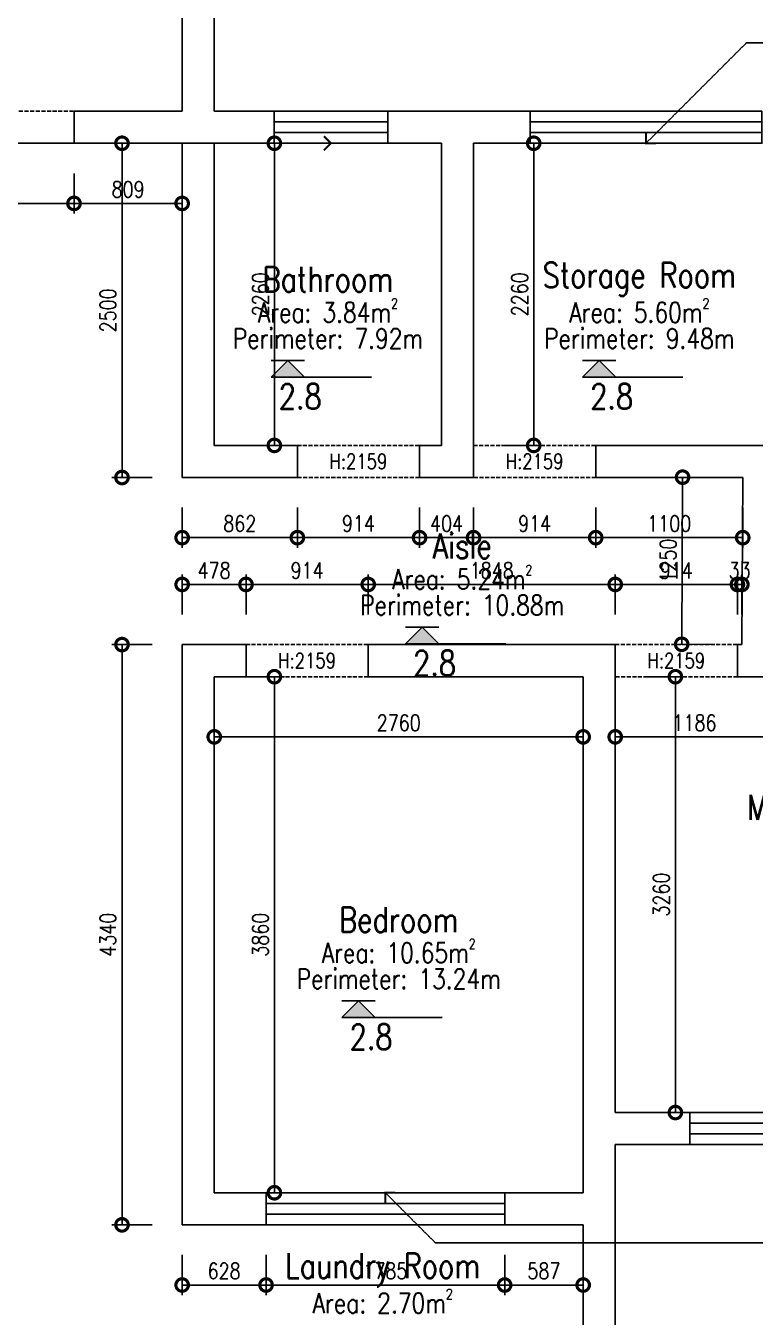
# Model space of a CAD drawing. Header units: millimetres. Extents: x 0 to 211505, y 0 to 22276.
# Drawn here: x 13926 to 19382, y 7707 to 17366 of the extents above; entities that cross this region are included whole.
import ezdxf
from ezdxf import colors
from ezdxf.entities.mleader import LeaderData, LeaderLine
from ezdxf.enums import TextEntityAlignment as Align
from ezdxf.math import Vec2, Vec3

# ---------------------------------------------------------------- set-up
doc = ezdxf.new("R2010")
doc.units = ezdxf.units.MM
doc.linetypes.add('DASHED_JURAN', pattern=[3.75, 2.5, -1.25])
doc.linetypes.add('HIDDEN_JURAN', pattern=[1.4, 1, -0.4])
for name, color, linetype in [('P-墙体', 160, 'Continuous'), ('P-墙洞', 14, 'HIDDEN_JURAN'), ('P-房间名', 2, 'Continuous'), ('P-房间属性', 2, 'Continuous'), ('P-标注', 44, 'Continuous'), ('P-标高', 1, 'Continuous'), ('P-玻璃窗', 136, 'Continuous'), ('V-文字', 50, 'Continuous')]:
    doc.layers.add(name, color=color, linetype=linetype)
doc.styles.add('标准', font='simplex.shx', dxfattribs={"width": 0.8, "bigfont": 'gbcbig.shx'})
doc.dimstyles.new('sjj_1-075', dxfattribs={"dimscale": 75, "dimtxt": 1.6, "dimasz": 2.5, "dimexe": 1, "dimexo": 1, "dimgap": 0.6, "dimtad": 1, "dimdec": 0, "dimzin": 12, "dimdsep": 46, "dimtxsty": '标准', "dimblk": 'DOTSMALL', "dimblk1": 'DOTSMALL', "dimblk2": 'DOTSMALL', "dimcen": 0.125, "dimclrd": 3, "dimclre": 3, "dimclrt": 14, "dimadec": 0, "dimazin": 0, "dimtfac": 1, "dimtdec": 0, "dimtix": 1, "dimtmove": 2, "dimatfit": 3, "dimldrblk": 'DOTSMALL', "dimfxl": 6, "dimfxlon": 1, "dimtvp": 1, "dimtolj": 1, "dimtzin": 0, "dimarcsym": 0})

# ---------------------------------------------------------------- blocks, each defined once
blk = doc.blocks.new('_DotSmall')
at = {"color": 0, "linetype": 'ByBlock', "const_width": 0.5}
blk.add_lwpolyline([(-0.0625, 0, 1), (0.0625, 0, 1)], format="xyb", close=True, dxfattribs=at)
blk = doc.blocks.new('*D1369')
at = {"layer": 'DEFPOINTS', "color": 0}
for p in [(9590.6, 16337.8), (14286.4, 16337.8), (14286.4, 16037.8)]:
    blk.add_point(p, dxfattribs=at)
at = {"layer": 'P-标注', "color": 3, "lineweight": -2}
for p, q in [((9590.6, 16262.8), (9590.6, 15962.8)), ((14286.4, 16262.8), (14286.4, 15962.8)), ((9590.6, 16037.8), (14286.4, 16037.8))]:
    blk.add_line(p, q, dxfattribs=at)
at = {"layer": 'P-标注', "color": 3, "lineweight": -2, "xscale": 187.5, "yscale": 187.5, "zscale": 187.5, "rotation": 180}
blk.add_blockref('_DotSmall', (9590.6, 16037.8), dxfattribs=at)
at = {"layer": 'P-标注', "color": 3, "lineweight": -2, "xscale": 187.5, "yscale": 187.5, "zscale": 187.5}
blk.add_blockref('_DotSmall', (14286.4, 16037.8), dxfattribs=at)
at = {"layer": 'P-标注', "color": 14, "insert": (11938.5, 16142.8), "char_height": 120, "attachment_point": 5, "style": '标准'}
blk.add_mtext('\\A1;4696', dxfattribs=at)
blk = doc.blocks.new('*D1370')
at = {"layer": 'DEFPOINTS', "color": 0}
for p in [(14286.4, 16337.8), (15095.4, 16337.8), (15095.4, 16037.8)]:
    blk.add_point(p, dxfattribs=at)
at = {"layer": 'P-标注', "color": 3, "lineweight": -2}
for p, q in [((14286.4, 16262.8), (14286.4, 15962.8)), ((15095.4, 16262.8), (15095.4, 15962.8)), ((14286.4, 16037.8), (15095.4, 16037.8))]:
    blk.add_line(p, q, dxfattribs=at)
at = {"layer": 'P-标注', "color": 3, "lineweight": -2, "xscale": 187.5, "yscale": 187.5, "zscale": 187.5, "rotation": 180}
blk.add_blockref('_DotSmall', (14286.4, 16037.8), dxfattribs=at)
at = {"layer": 'P-标注', "color": 3, "lineweight": -2, "xscale": 187.5, "yscale": 187.5, "zscale": 187.5}
blk.add_blockref('_DotSmall', (15095.4, 16037.8), dxfattribs=at)
at = {"layer": 'P-标注', "color": 14, "insert": (14690.9, 16142.8), "char_height": 120, "attachment_point": 5, "style": '标准'}
blk.add_mtext('\\A1;809', dxfattribs=at)
blk = doc.blocks.new('*D1371')
at = {"layer": 'DEFPOINTS', "color": 0}
for p in [(14645.4, 16487.8), (14945.4, 16487.8), (14945.4, 13987.8)]:
    blk.add_point(p, dxfattribs=at)
at = {"layer": 'P-标注', "color": 3, "lineweight": -2}
for p, q in [((14870.4, 16487.8), (14570.4, 16487.8)), ((14645.4, 13987.8), (14645.4, 16487.8)), ((14870.4, 13987.8), (14570.4, 13987.8))]:
    blk.add_line(p, q, dxfattribs=at)
at = {"layer": 'P-标注', "color": 3, "lineweight": -2, "xscale": 187.5, "yscale": 187.5, "zscale": 187.5}
for p, rotation in [((14645.4, 16487.8), 89.99998127603165), ((14645.4, 13987.8), 269.9999812760316)]:
    blk.add_blockref('_DotSmall', p, dxfattribs=dict(at, rotation=rotation))
at = {"layer": 'P-标注', "color": 14, "insert": (14540.4, 15237.8), "char_height": 120, "attachment_point": 5, "rotation": 89.99998, "style": '标准'}
blk.add_mtext('\\A1;2500', dxfattribs=at)
blk = doc.blocks.new('*D1372')
at = {"layer": 'DEFPOINTS', "color": 0}
for p in [(15095.4, 13837.8), (15957.2, 13837.8), (15957.2, 13537.8)]:
    blk.add_point(p, dxfattribs=at)
at = {"layer": 'P-标注', "color": 3, "lineweight": -2}
for p, q in [((15095.4, 13762.8), (15095.4, 13462.8)), ((15957.2, 13762.8), (15957.2, 13462.8)), ((15095.4, 13537.8), (15957.2, 13537.8))]:
    blk.add_line(p, q, dxfattribs=at)
at = {"layer": 'P-标注', "color": 3, "lineweight": -2, "xscale": 187.5, "yscale": 187.5, "zscale": 187.5, "rotation": 180}
blk.add_blockref('_DotSmall', (15095.4, 13537.8), dxfattribs=at)
at = {"layer": 'P-标注', "color": 3, "lineweight": -2, "xscale": 187.5, "yscale": 187.5, "zscale": 187.5}
blk.add_blockref('_DotSmall', (15957.2, 13537.8), dxfattribs=at)
at = {"layer": 'P-标注', "color": 14, "insert": (15526.3, 13642.8), "char_height": 120, "attachment_point": 5, "style": '标准'}
blk.add_mtext('\\A1;862', dxfattribs=at)
blk = doc.blocks.new('*D1373')
at = {"layer": 'DEFPOINTS', "color": 0}
for p in [(15957.2, 13837.8), (16871.4, 13837.8), (16871.4, 13537.8)]:
    blk.add_point(p, dxfattribs=at)
at = {"layer": 'P-标注', "color": 3, "lineweight": -2}
for p, q in [((15957.2, 13762.8), (15957.2, 13462.8)), ((16871.4, 13762.8), (16871.4, 13462.8)), ((15957.2, 13537.8), (16871.4, 13537.8))]:
    blk.add_line(p, q, dxfattribs=at)
at = {"layer": 'P-标注', "color": 3, "lineweight": -2, "xscale": 187.5, "yscale": 187.5, "zscale": 187.5, "rotation": 180}
blk.add_blockref('_DotSmall', (15957.2, 13537.8), dxfattribs=at)
at = {"layer": 'P-标注', "color": 3, "lineweight": -2, "xscale": 187.5, "yscale": 187.5, "zscale": 187.5}
blk.add_blockref('_DotSmall', (16871.4, 13537.8), dxfattribs=at)
at = {"layer": 'P-标注', "color": 14, "insert": (16414.3, 13642.8), "char_height": 120, "attachment_point": 5, "style": '标准'}
blk.add_mtext('\\A1;914', dxfattribs=at)
blk = doc.blocks.new('*D1374')
at = {"layer": 'DEFPOINTS', "color": 0}
for p in [(16871.4, 13837.8), (17275.4, 13837.8), (17275.4, 13537.8)]:
    blk.add_point(p, dxfattribs=at)
at = {"layer": 'P-标注', "color": 3, "lineweight": -2}
for p, q in [((16871.4, 13762.8), (16871.4, 13462.8)), ((17275.4, 13762.8), (17275.4, 13462.8)), ((16871.4, 13537.8), (17275.4, 13537.8))]:
    blk.add_line(p, q, dxfattribs=at)
at = {"layer": 'P-标注', "color": 3, "lineweight": -2, "xscale": 187.5, "yscale": 187.5, "zscale": 187.5, "rotation": 180}
blk.add_blockref('_DotSmall', (16871.4, 13537.8), dxfattribs=at)
at = {"layer": 'P-标注', "color": 3, "lineweight": -2, "xscale": 187.5, "yscale": 187.5, "zscale": 187.5}
blk.add_blockref('_DotSmall', (17275.4, 13537.8), dxfattribs=at)
at = {"layer": 'P-标注', "color": 14, "insert": (17073.4, 13642.8), "char_height": 120, "attachment_point": 5, "style": '标准'}
blk.add_mtext('\\A1;404', dxfattribs=at)
blk = doc.blocks.new('*D1375')
at = {"layer": 'DEFPOINTS', "color": 0}
for p in [(17275.4, 13837.8), (18189.6, 13837.8), (18189.6, 13537.8)]:
    blk.add_point(p, dxfattribs=at)
at = {"layer": 'P-标注', "color": 3, "lineweight": -2}
for p, q in [((17275.4, 13762.8), (17275.4, 13462.8)), ((18189.6, 13762.8), (18189.6, 13462.8)), ((17275.4, 13537.8), (18189.6, 13537.8))]:
    blk.add_line(p, q, dxfattribs=at)
at = {"layer": 'P-标注', "color": 3, "lineweight": -2, "xscale": 187.5, "yscale": 187.5, "zscale": 187.5, "rotation": 180}
blk.add_blockref('_DotSmall', (17275.4, 13537.8), dxfattribs=at)
at = {"layer": 'P-标注', "color": 3, "lineweight": -2, "xscale": 187.5, "yscale": 187.5, "zscale": 187.5}
blk.add_blockref('_DotSmall', (18189.6, 13537.8), dxfattribs=at)
at = {"layer": 'P-标注', "color": 14, "insert": (17732.5, 13642.8), "char_height": 120, "attachment_point": 5, "style": '标准'}
blk.add_mtext('\\A1;914', dxfattribs=at)
blk = doc.blocks.new('*D1376')
at = {"layer": 'DEFPOINTS', "color": 0}
for p in [(18189.6, 13837.8), (19289.2, 13837.8), (19289.2, 13537.8)]:
    blk.add_point(p, dxfattribs=at)
at = {"layer": 'P-标注', "color": 3, "lineweight": -2}
for p, q in [((18189.6, 13762.8), (18189.6, 13462.8)), ((19289.2, 13762.8), (19289.2, 13462.8)), ((18189.6, 13537.8), (19289.2, 13537.8))]:
    blk.add_line(p, q, dxfattribs=at)
at = {"layer": 'P-标注', "color": 3, "lineweight": -2, "xscale": 187.5, "yscale": 187.5, "zscale": 187.5, "rotation": 180}
blk.add_blockref('_DotSmall', (18189.6, 13537.8), dxfattribs=at)
at = {"layer": 'P-标注', "color": 3, "lineweight": -2, "xscale": 187.5, "yscale": 187.5, "zscale": 187.5}
blk.add_blockref('_DotSmall', (19289.2, 13537.8), dxfattribs=at)
at = {"layer": 'P-标注', "color": 14, "insert": (18739.4, 13642.8), "char_height": 120, "attachment_point": 5, "style": '标准'}
blk.add_mtext('\\A1;1100', dxfattribs=at)
blk = doc.blocks.new('*D1377')
at = {"layer": 'DEFPOINTS', "color": 0}
for p in [(18839.2, 13990.2), (19139.2, 13988.6), (19132.6, 12738.6)]:
    blk.add_point(p, dxfattribs=at)
at = {"layer": 'P-标注', "color": 3, "lineweight": -2}
for p, q in [((19064.2, 13989), (18764.2, 13990.6)), ((18832.6, 12740.2), (18839.2, 13990.2)), ((19057.6, 12739), (18757.6, 12740.6))]:
    blk.add_line(p, q, dxfattribs=at)
at = {"layer": 'P-标注', "color": 3, "lineweight": -2, "xscale": 187.5, "yscale": 187.5, "zscale": 187.5}
for p, rotation in [((18839.2, 13990.2), 89.69568339103765), ((18832.6, 12740.2), 269.6956833910376)]:
    blk.add_blockref('_DotSmall', p, dxfattribs=dict(at, rotation=rotation))
at = {"layer": 'P-标注', "color": 14, "insert": (18730.9, 13365.8), "char_height": 120, "attachment_point": 5, "rotation": 89.69568, "style": '标准'}
blk.add_mtext('\\A1;1250', dxfattribs=at)
blk = doc.blocks.new('*D1378')
at = {"layer": 'DEFPOINTS', "color": 0}
for p in [(15573.1, 13187.8), (15095.4, 12887.8), (15573.1, 12887.8)]:
    blk.add_point(p, dxfattribs=at)
at = {"layer": 'P-标注', "color": 3, "lineweight": -2}
for p, q in [((15095.4, 12962.8), (15095.4, 13262.8)), ((15573.1, 12962.8), (15573.1, 13262.8)), ((15095.4, 13187.8), (15573.1, 13187.8))]:
    blk.add_line(p, q, dxfattribs=at)
at = {"layer": 'P-标注', "color": 3, "lineweight": -2, "xscale": 187.5, "yscale": 187.5, "zscale": 187.5, "rotation": 180}
blk.add_blockref('_DotSmall', (15095.4, 13187.8), dxfattribs=at)
at = {"layer": 'P-标注', "color": 3, "lineweight": -2, "xscale": 187.5, "yscale": 187.5, "zscale": 187.5}
blk.add_blockref('_DotSmall', (15573.1, 13187.8), dxfattribs=at)
at = {"layer": 'P-标注', "color": 14, "insert": (15334.3, 13292.8), "char_height": 120, "attachment_point": 5, "style": '标准'}
blk.add_mtext('\\A1;478', dxfattribs=at)
blk = doc.blocks.new('*D1379')
at = {"layer": 'DEFPOINTS', "color": 0}
for p in [(16487.4, 13187.8), (15573.1, 12887.8), (16487.4, 12887.8)]:
    blk.add_point(p, dxfattribs=at)
at = {"layer": 'P-标注', "color": 3, "lineweight": -2}
for p, q in [((15573.1, 12962.8), (15573.1, 13262.8)), ((16487.4, 12962.8), (16487.4, 13262.8)), ((15573.1, 13187.8), (16487.4, 13187.8))]:
    blk.add_line(p, q, dxfattribs=at)
at = {"layer": 'P-标注', "color": 3, "lineweight": -2, "xscale": 187.5, "yscale": 187.5, "zscale": 187.5, "rotation": 180}
blk.add_blockref('_DotSmall', (15573.1, 13187.8), dxfattribs=at)
at = {"layer": 'P-标注', "color": 3, "lineweight": -2, "xscale": 187.5, "yscale": 187.5, "zscale": 187.5}
blk.add_blockref('_DotSmall', (16487.4, 13187.8), dxfattribs=at)
at = {"layer": 'P-标注', "color": 14, "insert": (16030.2, 13292.8), "char_height": 120, "attachment_point": 5, "style": '标准'}
blk.add_mtext('\\A1;914', dxfattribs=at)
blk = doc.blocks.new('*D1380')
at = {"layer": 'DEFPOINTS', "color": 0}
for p in [(18335.4, 13187.8), (16487.4, 12887.8), (18335.4, 12887.8)]:
    blk.add_point(p, dxfattribs=at)
at = {"layer": 'P-标注', "color": 3, "lineweight": -2}
for p, q in [((16487.4, 12962.8), (16487.4, 13262.8)), ((18335.4, 12962.8), (18335.4, 13262.8)), ((16487.4, 13187.8), (18335.4, 13187.8))]:
    blk.add_line(p, q, dxfattribs=at)
at = {"layer": 'P-标注', "color": 3, "lineweight": -2, "xscale": 187.5, "yscale": 187.5, "zscale": 187.5, "rotation": 180}
blk.add_blockref('_DotSmall', (16487.4, 13187.8), dxfattribs=at)
at = {"layer": 'P-标注', "color": 3, "lineweight": -2, "xscale": 187.5, "yscale": 187.5, "zscale": 187.5}
blk.add_blockref('_DotSmall', (18335.4, 13187.8), dxfattribs=at)
at = {"layer": 'P-标注', "color": 14, "insert": (17411.4, 13292.8), "char_height": 120, "attachment_point": 5, "style": '标准'}
blk.add_mtext('\\A1;1848', dxfattribs=at)
blk = doc.blocks.new('*D1381')
at = {"layer": 'DEFPOINTS', "color": 0}
for p in [(19249.6, 13187.8), (18335.4, 12887.8), (19249.6, 12887.8)]:
    blk.add_point(p, dxfattribs=at)
at = {"layer": 'P-标注', "color": 3, "lineweight": -2}
for p, q in [((18335.4, 12962.8), (18335.4, 13262.8)), ((19249.6, 12962.8), (19249.6, 13262.8)), ((18335.4, 13187.8), (19249.6, 13187.8))]:
    blk.add_line(p, q, dxfattribs=at)
at = {"layer": 'P-标注', "color": 3, "lineweight": -2, "xscale": 187.5, "yscale": 187.5, "zscale": 187.5, "rotation": 180}
blk.add_blockref('_DotSmall', (18335.4, 13187.8), dxfattribs=at)
at = {"layer": 'P-标注', "color": 3, "lineweight": -2, "xscale": 187.5, "yscale": 187.5, "zscale": 187.5}
blk.add_blockref('_DotSmall', (19249.6, 13187.8), dxfattribs=at)
at = {"layer": 'P-标注', "color": 14, "insert": (18792.5, 13292.8), "char_height": 120, "attachment_point": 5, "style": '标准'}
blk.add_mtext('\\A1;914', dxfattribs=at)
blk = doc.blocks.new('*D1382')
at = {"layer": 'DEFPOINTS', "color": 0}
for p in [(19282.6, 13187.8), (19249.6, 12887.8), (19282.6, 12887.8)]:
    blk.add_point(p, dxfattribs=at)
at = {"layer": 'P-标注', "color": 3, "lineweight": -2}
for p, q in [((19249.6, 12962.8), (19249.6, 13262.8)), ((19282.6, 12962.8), (19282.6, 13262.8)), ((19249.6, 13187.8), (19282.6, 13187.8))]:
    blk.add_line(p, q, dxfattribs=at)
at = {"layer": 'P-标注', "color": 3, "lineweight": -2, "xscale": 187.5, "yscale": 187.5, "zscale": 187.5}
blk.add_blockref('_DotSmall', (19249.6, 13187.8), dxfattribs=at)
at = {"layer": 'P-标注', "color": 3, "lineweight": -2, "xscale": 187.5, "yscale": 187.5, "zscale": 187.5, "rotation": 180}
blk.add_blockref('_DotSmall', (19282.6, 13187.8), dxfattribs=at)
at = {"layer": 'P-标注', "color": 14, "insert": (19266.1, 13292.8), "char_height": 120, "attachment_point": 5, "style": '标准'}
blk.add_mtext('\\A1;33', dxfattribs=at)
blk = doc.blocks.new('*D1383')
at = {"layer": 'DEFPOINTS', "color": 0}
for p in [(14645.4, 12737.8), (14945.4, 12737.8), (14945.4, 8397.8)]:
    blk.add_point(p, dxfattribs=at)
at = {"layer": 'P-标注', "color": 3, "lineweight": -2}
for p, q in [((14870.4, 12737.8), (14570.4, 12737.8)), ((14645.4, 8397.8), (14645.4, 12737.8)), ((14870.4, 8397.8), (14570.4, 8397.8))]:
    blk.add_line(p, q, dxfattribs=at)
at = {"layer": 'P-标注', "color": 3, "lineweight": -2, "xscale": 187.5, "yscale": 187.5, "zscale": 187.5}
for p, rotation in [((14645.4, 12737.8), 89.99998127603168), ((14645.4, 8397.8), 269.9999812760316)]:
    blk.add_blockref('_DotSmall', p, dxfattribs=dict(at, rotation=rotation))
at = {"layer": 'P-标注', "color": 14, "insert": (14540.4, 10567.8), "char_height": 120, "attachment_point": 5, "rotation": 89.99998, "style": '标准'}
blk.add_mtext('\\A1;4340', dxfattribs=at)
blk = doc.blocks.new('*D1384')
at = {"layer": 'DEFPOINTS', "color": 0}
for p in [(15095.4, 8247.8), (15723, 8247.8), (15723, 7947.8)]:
    blk.add_point(p, dxfattribs=at)
at = {"layer": 'P-标注', "color": 3, "lineweight": -2}
for p, q in [((15095.4, 8172.8), (15095.4, 7872.8)), ((15723, 8172.8), (15723, 7872.8)), ((15095.4, 7947.8), (15723, 7947.8))]:
    blk.add_line(p, q, dxfattribs=at)
at = {"layer": 'P-标注', "color": 3, "lineweight": -2, "xscale": 187.5, "yscale": 187.5, "zscale": 187.5, "rotation": 180}
blk.add_blockref('_DotSmall', (15095.4, 7947.8), dxfattribs=at)
at = {"layer": 'P-标注', "color": 3, "lineweight": -2, "xscale": 187.5, "yscale": 187.5, "zscale": 187.5}
blk.add_blockref('_DotSmall', (15723, 7947.8), dxfattribs=at)
at = {"layer": 'P-标注', "color": 14, "insert": (15409.2, 8052.8), "char_height": 120, "attachment_point": 5, "style": '标准'}
blk.add_mtext('\\A1;628', dxfattribs=at)
blk = doc.blocks.new('*D1385')
at = {"layer": 'DEFPOINTS', "color": 0}
for p in [(15723, 8247.8), (17508.2, 8247.8), (17508.2, 7947.8)]:
    blk.add_point(p, dxfattribs=at)
at = {"layer": 'P-标注', "color": 3, "lineweight": -2}
for p, q in [((15723, 8172.8), (15723, 7872.8)), ((17508.2, 8172.8), (17508.2, 7872.8)), ((15723, 7947.8), (17508.2, 7947.8))]:
    blk.add_line(p, q, dxfattribs=at)
at = {"layer": 'P-标注', "color": 3, "lineweight": -2, "xscale": 187.5, "yscale": 187.5, "zscale": 187.5, "rotation": 180}
blk.add_blockref('_DotSmall', (15723, 7947.8), dxfattribs=at)
at = {"layer": 'P-标注', "color": 3, "lineweight": -2, "xscale": 187.5, "yscale": 187.5, "zscale": 187.5}
blk.add_blockref('_DotSmall', (17508.2, 7947.8), dxfattribs=at)
at = {"layer": 'P-标注', "color": 14, "insert": (16615.6, 8052.8), "char_height": 120, "attachment_point": 5, "style": '标准'}
blk.add_mtext('\\A1;1785', dxfattribs=at)
blk = doc.blocks.new('*D1386')
at = {"layer": 'DEFPOINTS', "color": 0}
for p in [(17508.2, 8247.8), (18095.4, 8247.8), (18095.4, 7947.8)]:
    blk.add_point(p, dxfattribs=at)
at = {"layer": 'P-标注', "color": 3, "lineweight": -2}
for p, q in [((17508.2, 8172.8), (17508.2, 7872.8)), ((18095.4, 8172.8), (18095.4, 7872.8)), ((17508.2, 7947.8), (18095.4, 7947.8))]:
    blk.add_line(p, q, dxfattribs=at)
at = {"layer": 'P-标注', "color": 3, "lineweight": -2, "xscale": 187.5, "yscale": 187.5, "zscale": 187.5}
for p, rotation in [((17508.2, 7947.8), 179.9999823999061), ((18095.4, 7947.8), 359.9999823999061)]:
    blk.add_blockref('_DotSmall', p, dxfattribs=dict(at, rotation=rotation))
at = {"layer": 'P-标注', "color": 14, "insert": (17801.8, 8052.8), "char_height": 120, "attachment_point": 5, "rotation": 359.99998, "style": '标准'}
blk.add_mtext('\\A1;587', dxfattribs=at)
blk = doc.blocks.new('*D1388')
at = {"layer": 'DEFPOINTS', "color": 0}
for p in [(15485.4, 16487.8), (15785.4, 16487.8), (15485.4, 14227.8)]:
    blk.add_point(p, dxfattribs=at)
at = {"layer": 'P-标注', "color": 3, "lineweight": -2}
for p, q in [((15560.4, 16487.8), (15860.4, 16487.8)), ((15785.4, 14227.8), (15785.4, 16487.8)), ((15560.4, 14227.8), (15860.4, 14227.8))]:
    blk.add_line(p, q, dxfattribs=at)
at = {"layer": 'P-标注', "color": 3, "lineweight": -2, "xscale": 187.5, "yscale": 187.5, "zscale": 187.5}
for p, rotation in [((15785.4, 16487.8), 89.99998127603168), ((15785.4, 14227.8), 269.9999812760316)]:
    blk.add_blockref('_DotSmall', p, dxfattribs=dict(at, rotation=rotation))
at = {"layer": 'P-标注', "color": 14, "insert": (15680.4, 15357.8), "char_height": 120, "attachment_point": 5, "rotation": 89.99998, "style": '标准'}
blk.add_mtext('\\A1;2260', dxfattribs=at)
blk = doc.blocks.new('*D1389')
at = {"layer": 'DEFPOINTS', "color": 0}
for p in [(17425.4, 16487.8), (17725.4, 16487.8), (17425.4, 14227.8)]:
    blk.add_point(p, dxfattribs=at)
at = {"layer": 'P-标注', "color": 3, "lineweight": -2}
for p, q in [((17500.4, 16487.8), (17800.4, 16487.8)), ((17725.4, 14227.8), (17725.4, 16487.8)), ((17500.4, 14227.8), (17800.4, 14227.8))]:
    blk.add_line(p, q, dxfattribs=at)
at = {"layer": 'P-标注', "color": 3, "lineweight": -2, "xscale": 187.5, "yscale": 187.5, "zscale": 187.5}
for p, rotation in [((17725.4, 16487.8), 89.99998127603163), ((17725.4, 14227.8), 269.9999812760316)]:
    blk.add_blockref('_DotSmall', p, dxfattribs=dict(at, rotation=rotation))
at = {"layer": 'P-标注', "color": 14, "insert": (17620.4, 15357.8), "char_height": 120, "attachment_point": 5, "rotation": 89.99998, "style": '标准'}
blk.add_mtext('\\A1;2260', dxfattribs=at)
blk = doc.blocks.new('*D1390')
at = {"layer": 'DEFPOINTS', "color": 0}
for p in [(18485.4, 12497.8), (18785.4, 12497.8), (18485.4, 9237.8)]:
    blk.add_point(p, dxfattribs=at)
at = {"layer": 'P-标注', "color": 3, "lineweight": -2}
for p, q in [((18560.4, 12497.8), (18860.4, 12497.8)), ((18785.4, 9237.8), (18785.4, 12497.8)), ((18560.4, 9237.8), (18860.4, 9237.8))]:
    blk.add_line(p, q, dxfattribs=at)
at = {"layer": 'P-标注', "color": 3, "lineweight": -2, "xscale": 187.5, "yscale": 187.5, "zscale": 187.5}
for p, rotation in [((18785.4, 12497.8), 89.99998127603165), ((18785.4, 9237.8), 269.9999812760316)]:
    blk.add_blockref('_DotSmall', p, dxfattribs=dict(at, rotation=rotation))
at = {"layer": 'P-标注', "color": 14, "insert": (18680.4, 10867.8), "char_height": 120, "attachment_point": 5, "rotation": 89.99998, "style": '标准'}
blk.add_mtext('\\A1;3260', dxfattribs=at)
blk = doc.blocks.new('*D1391')
at = {"layer": 'DEFPOINTS', "color": 0}
for p in [(18335.4, 12347.8), (19521.3, 12347.8), (19521.3, 12047.8)]:
    blk.add_point(p, dxfattribs=at)
at = {"layer": 'P-标注', "color": 3, "lineweight": -2}
for p, q in [((18335.4, 12272.8), (18335.4, 11972.8)), ((19521.3, 12272.8), (19521.3, 11972.8)), ((18335.4, 12047.8), (19521.3, 12047.8))]:
    blk.add_line(p, q, dxfattribs=at)
at = {"layer": 'P-标注', "color": 3, "lineweight": -2, "xscale": 187.5, "yscale": 187.5, "zscale": 187.5, "rotation": 180}
blk.add_blockref('_DotSmall', (18335.4, 12047.8), dxfattribs=at)
at = {"layer": 'P-标注', "color": 3, "lineweight": -2, "xscale": 187.5, "yscale": 187.5, "zscale": 187.5}
blk.add_blockref('_DotSmall', (19521.3, 12047.8), dxfattribs=at)
at = {"layer": 'P-标注', "color": 14, "insert": (18928.3, 12152.8), "char_height": 120, "attachment_point": 5, "style": '标准'}
blk.add_mtext('\\A1;1186', dxfattribs=at)
blk = doc.blocks.new('*D1396')
at = {"layer": 'DEFPOINTS', "color": 0}
for p in [(15485.4, 12497.8), (15785.4, 12497.8), (15485.4, 8637.8)]:
    blk.add_point(p, dxfattribs=at)
at = {"layer": 'P-标注', "color": 3, "lineweight": -2}
for p, q in [((15560.4, 12497.8), (15860.4, 12497.8)), ((15785.4, 8637.8), (15785.4, 12497.8)), ((15560.4, 8637.8), (15860.4, 8637.8))]:
    blk.add_line(p, q, dxfattribs=at)
at = {"layer": 'P-标注', "color": 3, "lineweight": -2, "xscale": 187.5, "yscale": 187.5, "zscale": 187.5}
for p, rotation in [((15785.4, 12497.8), 89.99998127603168), ((15785.4, 8637.8), 269.9999812760316)]:
    blk.add_blockref('_DotSmall', p, dxfattribs=dict(at, rotation=rotation))
at = {"layer": 'P-标注', "color": 14, "insert": (15680.4, 10567.8), "char_height": 120, "attachment_point": 5, "rotation": 89.99998, "style": '标准'}
blk.add_mtext('\\A1;3860', dxfattribs=at)
blk = doc.blocks.new('*D1397')
at = {"layer": 'DEFPOINTS', "color": 0}
for p in [(15335.4, 12347.8), (18095.4, 12347.8), (18095.4, 12047.8)]:
    blk.add_point(p, dxfattribs=at)
at = {"layer": 'P-标注', "color": 3, "lineweight": -2}
for p, q in [((15335.4, 12272.8), (15335.4, 11972.8)), ((18095.4, 12272.8), (18095.4, 11972.8)), ((15335.4, 12047.8), (18095.4, 12047.8))]:
    blk.add_line(p, q, dxfattribs=at)
at = {"layer": 'P-标注', "color": 3, "lineweight": -2, "xscale": 187.5, "yscale": 187.5, "zscale": 187.5, "rotation": 180}
blk.add_blockref('_DotSmall', (15335.4, 12047.8), dxfattribs=at)
at = {"layer": 'P-标注', "color": 3, "lineweight": -2, "xscale": 187.5, "yscale": 187.5, "zscale": 187.5}
blk.add_blockref('_DotSmall', (18095.4, 12047.8), dxfattribs=at)
at = {"layer": 'P-标注', "color": 14, "insert": (16715.4, 12152.8), "char_height": 120, "attachment_point": 5, "style": '标准'}
blk.add_mtext('\\A1;2760', dxfattribs=at)
blk = doc.blocks.new('home_blk_115')
at = {"layer": 'P-玻璃窗'}
blk.add_lwpolyline([(163332.813901, 19685), (161547.634529, 19685), (161547.634529, 19925), (163332.813901, 19925)], close=True, dxfattribs=at)
for points in [[(163332.813901, 19845), (161547.634529, 19845)], [(163332.813901, 19765), (161547.634529, 19765)]]:
    blk.add_lwpolyline(points, dxfattribs=at)
blk = doc.blocks.new('home_blk_116')
at = {"layer": 'P-玻璃窗'}
blk.add_lwpolyline([(167017.073991, 20285), (164717.533632, 20285), (164717.533632, 20525), (167017.073991, 20525)], close=True, dxfattribs=at)
for points in [[(167017.073991, 20445), (164717.533632, 20445)], [(167017.073991, 20365), (164717.533632, 20365)]]:
    blk.add_lwpolyline(points, dxfattribs=at)
blk = doc.blocks.new('home_blk_117')
at = {"layer": 'P-玻璃窗'}
blk.add_lwpolyline([(161608.520179, 28015), (162458.520179, 28015), (162458.520179, 27775), (161608.520179, 27775)], close=True, dxfattribs=at)
for points in [[(161608.520179, 27935), (162458.520179, 27935)], [(161608.520179, 27855), (162458.520179, 27855)]]:
    blk.add_lwpolyline(points, dxfattribs=at)
blk = doc.blocks.new('home_blk_119')
at = {"layer": 'P-玻璃窗'}
blk.add_lwpolyline([(163522.421525, 28015), (165257.600897, 28015), (165257.600897, 27775), (163522.421525, 27775)], close=True, dxfattribs=at)
for points in [[(163522.421525, 27935), (165257.600897, 27935)], [(163522.421525, 27855), (165257.600897, 27855)]]:
    blk.add_lwpolyline(points, dxfattribs=at)
blk = doc.blocks.new('sjj_顶面高度2')
h = blk.add_hatch(color=14)
h.dxf.hatch_style = 1
h.paths.add_polyline_path([(0, 0), (-1.66, -1.66), (1.66, -1.66)])
at = {"color": 1}
for p, q in [((0, 0), (-1.66, -1.66)), ((-1.66, 0), (1.66, 0)), ((0, 0), (1.66, -1.66)), ((-1.66, -1.66), (8.35, -1.66))]:
    blk.add_line(p, q, dxfattribs=at)
at = {"color": 50, "transparency": 33554687, "style": '标准', "width": 0.8}
blk.add_attdef('t_顶面高度', text='', height=2.5, dxfattribs=at).set_placement((-0.9, -2.33), align=Align.TOP_LEFT)
blk = doc.blocks.new('sjj_arrow')
blk.add_line((0, 0), (-1, 0))
at = {"const_width": 0.2}
blk.add_lwpolyline([(-0.71, -0.71), (0, 0), (-0.71, 0.71)], dxfattribs=at)

msp = doc.modelspace()

# ---------------------------------------------------------------- linework, layer by layer
at = {"layer": 'P-墙体'}
for p, q in [((15335.4, 16727.8), (15335.4, 18167.8)), ((15095.4, 17927.8), (15095.4, 16727.8)), ((15095.4, 16727.8), (14286.4, 16727.8)), ((14286.4, 16727.8), (14286.4, 16487.8)), ((15783.9, 16727.8), (15335.4, 16727.8)), ((15783.9, 16487.8), (15783.9, 16727.8)), ((17697.8, 16727.8), (16633.9, 16727.8)), ((16633.9, 16727.8), (16633.9, 16487.8)), ((17697.8, 16487.8), (17697.8, 16727.8)), ((14286.4, 16487.8), (15095.4, 16487.8)), ((15095.4, 16487.8), (15095.4, 13987.8)), ((15335.4, 14227.8), (15335.4, 16487.8)), ((15335.4, 16487.8), (15783.9, 16487.8)), ((16633.9, 16487.8), (17035.4, 16487.8)), ((17035.4, 16487.8), (17035.4, 14227.8)), ((17275.4, 13987.8), (17275.4, 16487.8)), ((17275.4, 16487.8), (17697.8, 16487.8)), ((15957.2, 14227.8), (15335.4, 14227.8)), ((15957.2, 13987.8), (15957.2, 14227.8)), ((17035.4, 14227.8), (16871.4, 14227.8)), ((16871.4, 14227.8), (16871.4, 13987.8)), ((19755.4, 14227.8), (18189.6, 14227.8)), ((18189.6, 14227.8), (18189.6, 13987.8)), ((15095.4, 13987.8), (15957.2, 13987.8)), ((16871.4, 13987.8), (17275.4, 13987.8)), ((18189.6, 13987.8), (19289.2, 13987.8)), ((19289.2, 13987.8), (19282.6, 12737.8)), ((15573.1, 12737.8), (15095.4, 12737.8)), ((15095.4, 12737.8), (15095.4, 8397.8)), ((15573.1, 12497.8), (15573.1, 12737.8)), ((16487.4, 12737.8), (16487.4, 12497.8)), ((18335.4, 12737.8), (16487.4, 12737.8)), ((18335.4, 9237.8), (18335.4, 12737.8)), ((19282.6, 12737.8), (19249.6, 12737.8)), ((19249.6, 12737.8), (19249.6, 12497.8)), ((15335.4, 8637.8), (15335.4, 12497.8)), ((15335.4, 12497.8), (15573.1, 12497.8)), ((16487.4, 12497.8), (18095.4, 12497.8)), ((18095.4, 12497.8), (18095.4, 8637.8)), ((19249.6, 12497.8), (19521.3, 12497.8)), ((18892.9, 9237.8), (18335.4, 9237.8)), ((18892.9, 8997.8), (18892.9, 9237.8)), ((18335.4, 7257.8), (18335.4, 8997.8)), ((18335.4, 8997.8), (18892.9, 8997.8)), ((15723, 8637.8), (15335.4, 8637.8)), ((15723, 8397.8), (15723, 8637.8)), ((18095.4, 8637.8), (17508.2, 8637.8)), ((17508.2, 8637.8), (17508.2, 8397.8)), ((15095.4, 8397.8), (15723, 8397.8)), ((17508.2, 8397.8), (18095.4, 8397.8)), ((18095.4, 8397.8), (18095.4, 7497.8))]:
    msp.add_line(p, q, dxfattribs=at)
at = {"layer": 'P-墙洞', "ltscale": 30}
for points in [[(9590.6, 16487.8), (9590.6, 16727.8), (14286.4, 16727.8), (14286.4, 16487.8)], [(15957.2, 13987.8), (15957.2, 14227.8), (16871.4, 14227.8), (16871.4, 13987.8)], [(17275.4, 13987.8), (17275.4, 14227.8), (18189.6, 14227.8), (18189.6, 13987.8)], [(15573.1, 12497.8), (15573.1, 12737.8), (16487.4, 12737.8), (16487.4, 12497.8)], [(18335.4, 12497.8), (18335.4, 12737.8), (19249.6, 12737.8), (19249.6, 12497.8)]]:
    msp.add_lwpolyline(points, close=True, dxfattribs=at)

# ---------------------------------------------------------------- block references
at = {"layer": 'P-标高', "color": 0, "linetype": 'ByBlock', "xscale": 75, "yscale": 75}
for p in [(15885.4, 14862.8), (18215.4, 14862.8), (16890.6, 12868), (16415.4, 10072.8)]:
    msp.add_blockref('sjj_顶面高度2', p, dxfattribs=at).add_auto_attribs({'t_顶面高度': '2.8'})
at = {"layer": 'P-玻璃窗', "color": 0, "linetype": 'ByBlock'}
for name in ['home_blk_117', 'home_blk_119', 'home_blk_116', 'home_blk_115']:
    msp.add_blockref(name, (-145824.6, -11287.2), dxfattribs=at)

# ---------------------------------------------------------------- texts
at = {"layer": 'P-房间名', "char_height": 187.5, "attachment_point": 5, "style": '标准'}
for s, insert in [('Bathroom', (16185.4, 15470.3)), ('Storage Room', (18515.4, 15470.3)), ('Aisle', (17190.6, 13475.5)), ('Master Bedroom', (20151, 11521.5)), ('Bedroom', (16715.4, 10680.3)), ('Laundry Room', (16595.4, 8060.3))]:
    msp.add_mtext(s, dxfattribs=dict(at, insert=insert))
at = {"layer": 'P-房间属性', "char_height": 150, "attachment_point": 5, "style": '标准'}
for s, insert in [('Area: 3.84m\\A2;{\\H0.5x;\\S2^ ;}', (16185.4, 15237.8)), ('Area: 5.60m\\A2;{\\H0.5x;\\S2^ ;}', (18515.4, 15237.8)), ('Perimeter: 7.92m', (16185.4, 15027.8)), ('Perimeter: 9.48m', (18515.4, 15027.8)), ('Area: 5.24m\\A2;{\\H0.5x;\\S2^ ;}', (17190.6, 13243)), ('Perimeter: 10.88m', (17190.6, 13033)), ('Area: 10.65m\\A2;{\\H0.5x;\\S2^ ;}', (16715.4, 10447.8)), ('Perimeter: 13.24m', (16715.4, 10237.8)), ('Area: 2.70m\\A2;{\\H0.5x;\\S2^ ;}', (16595.4, 7827.8))]:
    msp.add_mtext(s, dxfattribs=dict(at, insert=insert))
at = {"layer": 'V-文字', "char_height": 112.5, "attachment_point": 5, "rotation": 359.99998, "style": '标准'}
for insert in [(16414.3, 14107.8), (17732.5, 14107.8), (16030.2, 12617.8), (18792.5, 12617.8)]:
    msp.add_mtext('H:2159', dxfattribs=dict(at, insert=insert))

# ---------------------------------------------------------------- dimensions: what is measured, and where the dimension line sits
at = {"layer": 'P-标注'}
for base, p1, p2, angle, picture, middle in [((14645.4, 16487.8), (14945.4, 13987.8), (14945.4, 16487.8), 89.99998, '*D1371', (14540.4, 15237.8)), ((15785.4, 16487.8), (15485.4, 14227.8), (15485.4, 16487.8), 89.99998, '*D1388', (15680.4, 15357.8)), ((17725.4, 16487.8), (17425.4, 14227.8), (17425.4, 16487.8), 89.99998, '*D1389', (17620.4, 15357.8)), ((18839.2, 13990.2), (19132.6, 12738.6), (19139.2, 13988.6), 89.69568, '*D1377', (18730.9, 13365.8)), ((14645.4, 12737.8), (14945.4, 8397.8), (14945.4, 12737.8), 89.99998, '*D1383', (14540.4, 10567.8)), ((15785.4, 12497.8), (15485.4, 8637.8), (15485.4, 12497.8), 89.99998, '*D1396', (15680.4, 10567.8)), ((18785.4, 12497.8), (18485.4, 9237.8), (18485.4, 12497.8), 89.99998, '*D1390', (18680.4, 10867.8)), ((18095.4, 7947.8), (17508.2, 8247.8), (18095.4, 8247.8), 359.99998, '*D1386', (17801.8, 8052.8))]:
    dim = msp.add_linear_dim(base=base, p1=p1, p2=p2, angle=angle, dimstyle='sjj_1-075', dxfattribs=at)
    dim.commit()
    dim.dimension.update_dxf_attribs({"geometry": picture, "text_midpoint": middle})
for base, p1, p2, picture, middle in [((14286.4, 16037.8), (9590.6, 16337.8), (14286.4, 16337.8), '*D1369', (11938.5, 16142.8)), ((15095.4, 16037.8), (14286.4, 16337.8), (15095.4, 16337.8), '*D1370', (14690.9, 16142.8)), ((15957.2, 13537.8), (15095.4, 13837.8), (15957.2, 13837.8), '*D1372', (15526.3, 13642.8)), ((16871.4, 13537.8), (15957.2, 13837.8), (16871.4, 13837.8), '*D1373', (16414.3, 13642.8)), ((17275.4, 13537.8), (16871.4, 13837.8), (17275.4, 13837.8), '*D1374', (17073.4, 13642.8)), ((18189.6, 13537.8), (17275.4, 13837.8), (18189.6, 13837.8), '*D1375', (17732.5, 13642.8)), ((19289.2, 13537.8), (18189.6, 13837.8), (19289.2, 13837.8), '*D1376', (18739.4, 13642.8)), ((15573.1, 13187.8), (15095.4, 12887.8), (15573.1, 12887.8), '*D1378', (15334.3, 13292.8)), ((16487.4, 13187.8), (15573.1, 12887.8), (16487.4, 12887.8), '*D1379', (16030.2, 13292.8)), ((18335.4, 13187.8), (16487.4, 12887.8), (18335.4, 12887.8), '*D1380', (17411.4, 13292.8)), ((19249.6, 13187.8), (18335.4, 12887.8), (19249.6, 12887.8), '*D1381', (18792.5, 13292.8)), ((19282.6, 13187.8), (19249.6, 12887.8), (19282.6, 12887.8), '*D1382', (19266.1, 13292.8)), ((18095.4, 12047.8), (15335.4, 12347.8), (18095.4, 12347.8), '*D1397', (16715.4, 12152.8)), ((19521.3, 12047.8), (18335.4, 12347.8), (19521.3, 12347.8), '*D1391', (18928.3, 12152.8)), ((15723, 7947.8), (15095.4, 8247.8), (15723, 8247.8), '*D1384', (15409.2, 8052.8)), ((17508.2, 7947.8), (15723, 8247.8), (17508.2, 8247.8), '*D1385', (16615.6, 8052.8))]:
    dim = msp.add_linear_dim(base=base, p1=p1, p2=p2, dimstyle='sjj_1-075', dxfattribs=at)
    dim.commit()
    dim.dimension.update_dxf_attribs({"geometry": picture, "text_midpoint": middle})

# ---------------------------------------------------------------- leaders
at = {"layer": 'V-文字'}
ml = msp.add_multileader_mtext('Standard', dxfattribs=at)
ml.set_content('', color=256, style='标准')
ml.set_leader_properties(color=8, linetype='DASHED_JURAN', lineweight=-1)
ml.set_arrow_properties(name='sjj_arrow')
ml.build(insert=Vec2(0, 0))
ml.multileader.update_dxf_attribs({"dogleg_length": 0, "arrow_head_size": 75})
ctx = ml.context
ctx.base_point, ctx.char_height, ctx.arrow_head_size, ctx.landing_gap_size = Vec3(24225.6, 17237.9), 150, 75, 75
ctx.attachment_type = 1
notes = []
notes.append((ctx, [(0, (1, 1, 0), (24225.6, 17237.9), (1, 0), 0, [(0, [(18565.5, 16487.9), (19315.5, 17237.9)], 0, [])])]))
ctx.mtext.insert = Vec3(24300.6, 17312.9)
ml = msp.add_multileader_mtext('Standard', dxfattribs=at)
ml.set_content('', color=256, style='标准')
ml.set_leader_properties(color=8, linetype='DASHED_JURAN', lineweight=-1)
ml.set_arrow_properties(name='sjj_arrow')
ml.build(insert=Vec2(0, 0))
ml.multileader.update_dxf_attribs({"dogleg_length": 0, "arrow_head_size": 75})
ctx = ml.context
ctx.base_point, ctx.char_height, ctx.arrow_head_size, ctx.landing_gap_size = Vec3(3225.1, 16487.9), 150, 75, 75
ctx.attachment_type = 1
notes.append((ctx, [(0, (1, 1, 0), (3375.1, 16487.9), (-1, 0), 0, [(0, [(16208.9, 16487.9)], 0, [])])]))
ctx.mtext.insert = Vec3(3300.1, 16562.9)
ml = msp.add_multileader_mtext('Standard', dxfattribs=at)
ml.set_content('', color=256, style='标准')
ml.set_leader_properties(color=8, linetype='DASHED_JURAN', lineweight=-1)
ml.set_arrow_properties(name='sjj_arrow')
ml.build(insert=Vec2(0, 0))
ml.multileader.update_dxf_attribs({"dogleg_length": 0, "arrow_head_size": 75})
ctx = ml.context
ctx.base_point, ctx.char_height, ctx.arrow_head_size, ctx.landing_gap_size = Vec3(24225.6, 8262.7), 150, 75, 75
ctx.attachment_type = 1
notes.append((ctx, [(0, (1, 1, 0), (24225.6, 8262.7), (1, 0), 0, [(0, [(16615.6, 8637.7), (16990.6, 8262.7)], 0, [])])]))
ctx.mtext.insert = Vec3(24300.6, 8337.7)
for ctx, leaders in notes:
    for number, flags, end, landing, length, lines in leaders:
        leader = LeaderData()
        leader.index, (leader.has_last_leader_line, leader.has_dogleg_vector, leader.attachment_direction) = number, flags
        leader.last_leader_point, leader.dogleg_vector, leader.dogleg_length = Vec3(end), Vec3(landing), length
        for number, points, colour, breaks in lines:
            line = LeaderLine()
            line.index, line.vertices, line.color, line.breaks = number, Vec3.list(points), colors.encode_raw_color(colour), breaks
            leader.lines.append(line)
        ctx.leaders.append(leader)

doc.saveas('drawing.dxf')
